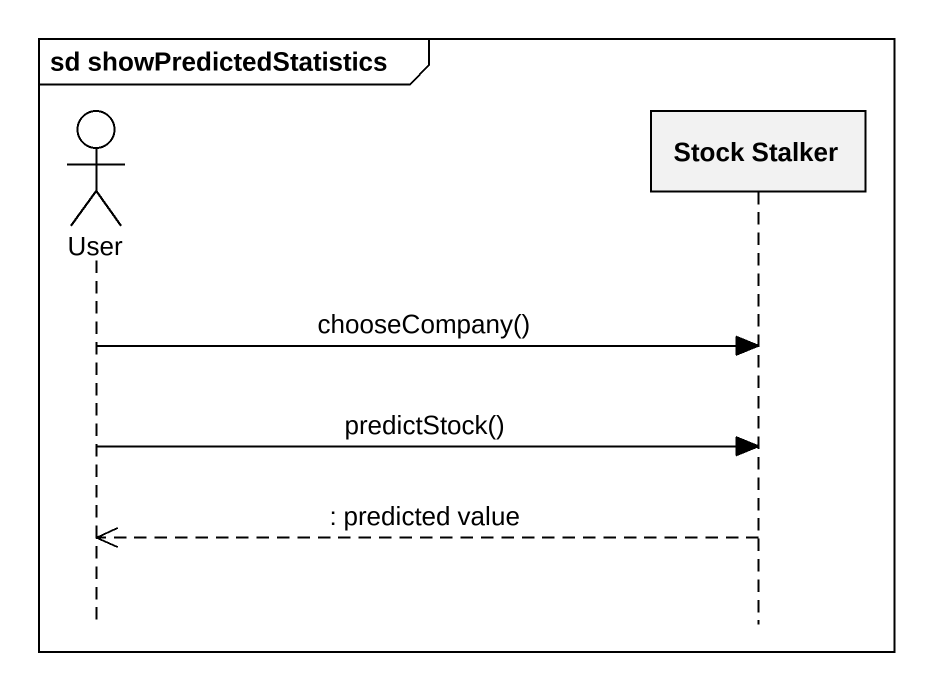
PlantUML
@startuml
mainframe sd showPredictedStatistics
hide footbox
actor User
participant "Stock Stalker" as Stock_Stalker

User -> Stock_Stalker : chooseCompany()
User -> Stock_Stalker : predictStock()
Stock_Stalker -->> User : : predicted value
@enduml
